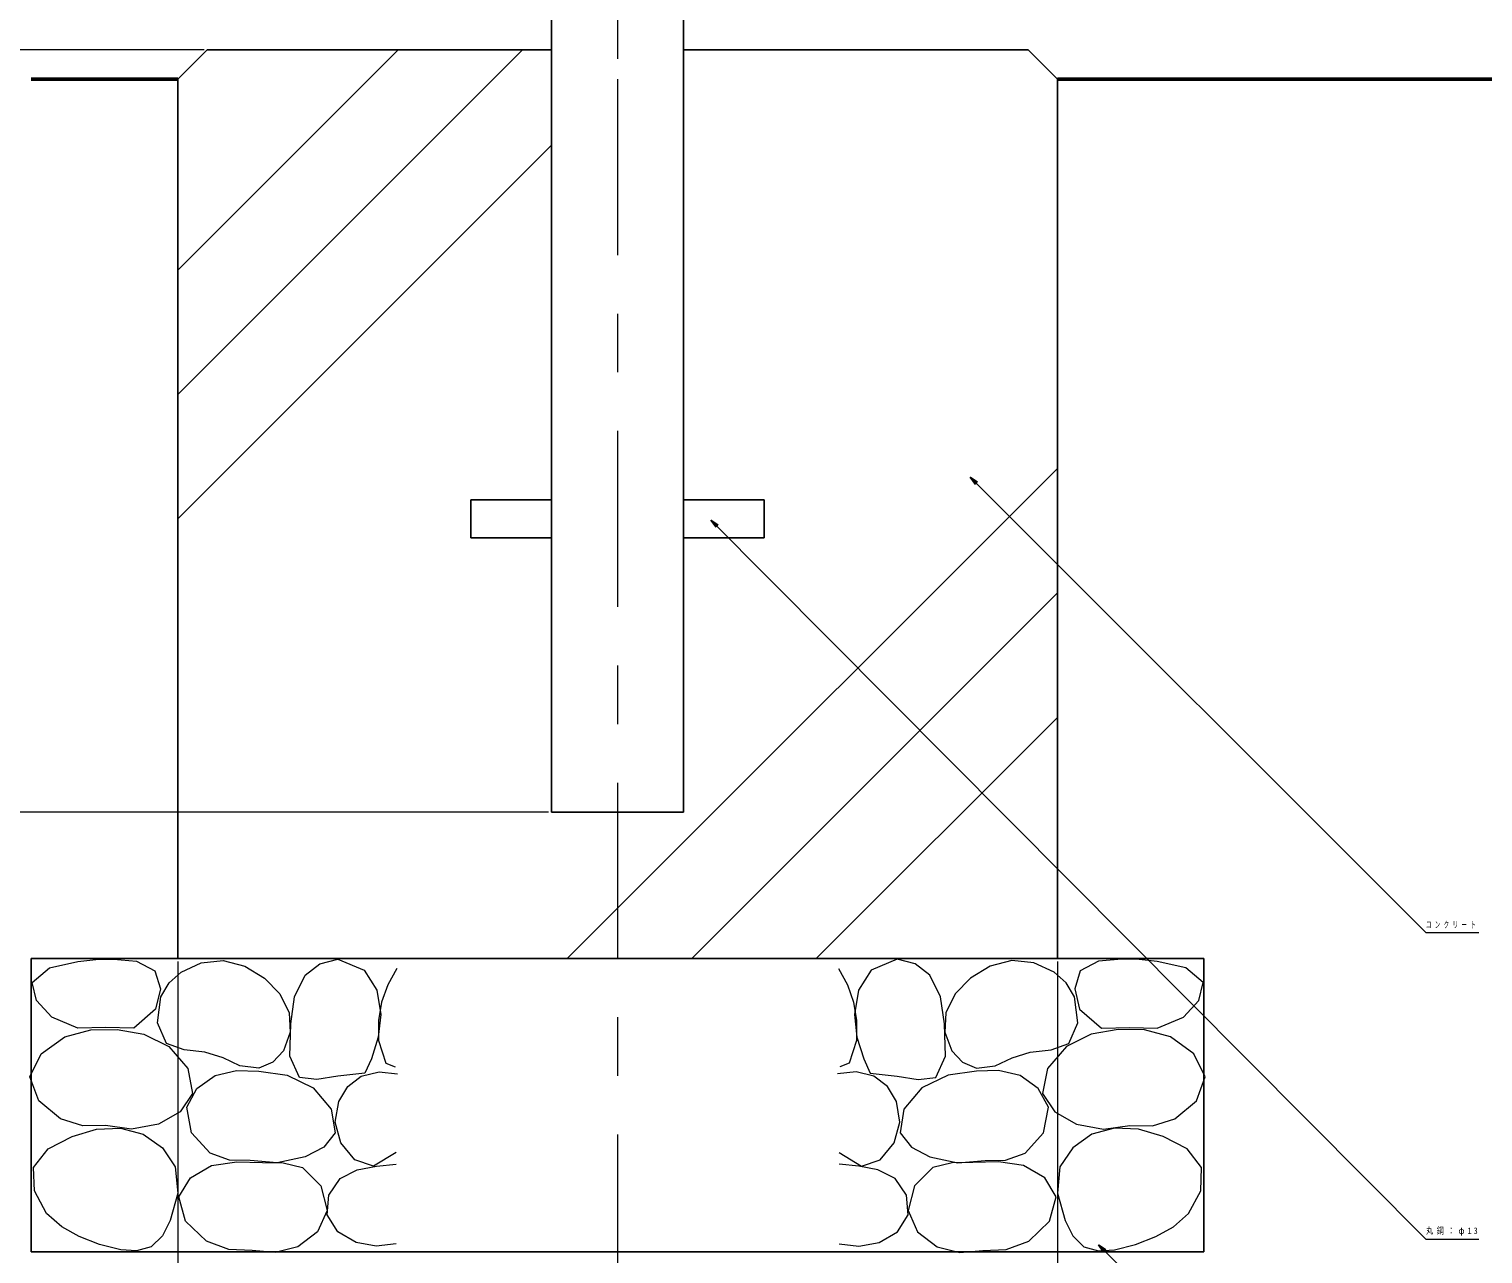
# Model space of a CAD drawing. Units: millimetres on the paper, scale 1:20. Extents: x -385 to 0, y 0 to 267.
# Drawn here: x -285.96 to -261.17, y 96.4 to 117.29 of the extents above; entities that cross this region are included whole.
import ezdxf

# ---------------------------------------------------------------- set-up
doc = ezdxf.new("R2010")
doc.units = ezdxf.units.MM
doc.linetypes.add('USER2', pattern=[6, 3, -1, 1, -1])
doc.layers.add('1_20', color=7, linetype='Continuous', lineweight=25)
doc.styles.add('ＭＳ ゴシック', font='')
doc.styles.get('ＭＳ ゴシック').set_extended_font_data('MS Gothic')

msp = doc.modelspace()

# ---------------------------------------------------------------- linework, layer by layer
at = {"layer": '1_20', "color": 4, "linetype": 'USER2', "lineweight": 13}
msp.add_line((-275.925, 131.788), (-275.925, 116.44), dxfattribs=at)
msp.add_line((-275.925, 131.788), (-275.925, 116.44), dxfattribs=at)
at = {"layer": '1_20', "color": 4}
for p, q in [((-277.05, 130.39), (-277.05, 116.94)), ((-274.8, 130.39), (-274.8, 116.94))]:
    msp.add_line(p, q, dxfattribs=at)
at = {"layer": '1_20', "lineweight": 13}
for p, q in [((-283.925, 116.94), (-296.925, 116.94)), ((-282.975, 116.94), (-295.975, 116.94)), ((-283.425, 113.183), (-279.667, 116.94)), ((-283.425, 111.061), (-277.546, 116.94)), ((-283.425, 108.94), (-277.05, 115.315)), ((-275.925, 102.298), (-268.425, 109.798)), ((-274.661, 101.44), (-268.425, 107.677)), ((-272.54, 101.44), (-268.425, 105.555)), ((-278.05, 103.94), (-296.925, 103.94)), ((-277.1, 103.94), (-295.975, 103.94)), ((-276.783, 101.44), (-275.925, 102.298)), ((-285.925, 101.44), (-279.675, 101.44)), ((-285.925, 101.44), (-285.925, 96.44)), ((-265.925, 101.44), (-272.175, 101.44)), ((-265.925, 101.44), (-265.925, 96.44)), ((-283.425, 101.39), (-283.425, 76.39)), ((-268.425, 101.39), (-268.425, 76.39)), ((-283.425, 100.44), (-283.425, 75.44)), ((-268.425, 100.44), (-268.425, 75.44)), ((-285.925, 96.44), (-279.675, 96.44)), ((-265.925, 96.44), (-272.175, 96.44))]:
    msp.add_line(p, q, dxfattribs=at)
at = {"layer": '1_20'}
for p, q in [((-282.925, 116.94), (-283.425, 116.44)), ((-282.925, 116.94), (-277.05, 116.94)), ((-277.05, 103.94), (-277.05, 116.94)), ((-274.8, 103.94), (-274.8, 116.94)), ((-274.8, 116.94), (-268.925, 116.94)), ((-268.925, 116.94), (-268.425, 116.44)), ((-283.425, 101.44), (-283.425, 116.44)), ((-268.425, 101.44), (-268.425, 116.44)), ((-269.821, 109.529), (-269.91, 109.653)), ((-269.91, 109.653), (-269.786, 109.565)), ((-269.91, 109.653), (-269.804, 109.547)), ((-278.425, 108.615), (-278.425, 109.265)), ((-278.425, 109.265), (-277.05, 109.265)), ((-274.8, 109.265), (-273.425, 109.265)), ((-273.425, 108.615), (-273.425, 109.265)), ((-274.246, 108.796), (-274.334, 108.92)), ((-274.334, 108.92), (-274.21, 108.832)), ((-274.334, 108.92), (-274.228, 108.814)), ((-278.425, 108.615), (-277.05, 108.615)), ((-274.8, 108.615), (-273.425, 108.615)), ((-274.8, 103.94), (-277.05, 103.94)), ((-285.925, 96.44), (-285.925, 101.44)), ((-285.925, 101.44), (-265.925, 101.44)), ((-265.925, 96.44), (-265.925, 101.44)), ((-267.637, 96.435), (-267.725, 96.559)), ((-267.725, 96.559), (-267.601, 96.471)), ((-267.725, 96.559), (-267.619, 96.453)), ((-285.925, 96.44), (-265.925, 96.44))]:
    msp.add_line(p, q, dxfattribs=at)
at = {"layer": '1_20', "lineweight": 50}
for p, q in [((-285.925, 116.44), (-283.425, 116.44)), ((-268.425, 116.44), (-228.425, 116.44))]:
    msp.add_line(p, q, dxfattribs=at)
at = {"layer": '1_20', "linetype": 'USER2', "lineweight": 13}
msp.add_line((-275.925, 116.44), (-275.925, 94.692), dxfattribs=at)
at = {"layer": '1_20', "lineweight": 13}
for points in [[(-269.91, 109.653), (-262.14, 101.883), (-261.24, 101.883)], [(-274.334, 108.92), (-262.14, 96.652), (-261.24, 96.652)], [(-279.69, 101.269), (-279.844, 100.993), (-279.95, 100.699), (-279.999, 100.382), (-280, 100.042), (-279.876, 99.658), (-279.715, 99.596)], [(-272.16, 101.269), (-272.005, 100.993), (-271.9, 100.699), (-271.85, 100.382), (-271.85, 100.042), (-271.974, 99.658), (-272.135, 99.596)], [(-279.702, 98.134), (-280.086, 97.899), (-280.403, 98.006), (-280.644, 98.295), (-280.741, 98.65), (-280.681, 99.002), (-280.527, 99.256), (-280.297, 99.435), (-279.992, 99.507), (-279.677, 99.472)], [(-272.147, 98.134), (-271.763, 97.899), (-271.447, 98.006), (-271.206, 98.295), (-271.109, 98.65), (-271.169, 99.002), (-271.322, 99.256), (-271.553, 99.435), (-271.857, 99.507), (-272.172, 99.472)], [(-279.702, 96.573), (-280.041, 96.534), (-280.384, 96.598), (-280.697, 96.782), (-280.879, 97.069), (-280.85, 97.403), (-280.656, 97.688), (-280.366, 97.836), (-280.037, 97.899), (-279.702, 97.936)], [(-272.147, 96.573), (-271.809, 96.534), (-271.466, 96.598), (-271.153, 96.782), (-270.97, 97.069), (-271, 97.403), (-271.193, 97.688), (-271.484, 97.836), (-271.813, 97.899), (-272.147, 97.936)], [(-267.725, 96.559), (-262.14, 91.011), (-261.84, 91.011)]]:
    msp.add_lwpolyline(points, dxfattribs=at)
for points in [[(-284.658, 100.265), (-285.127, 100.254), (-285.575, 100.439), (-285.836, 100.728), (-285.909, 101.034), (-285.615, 101.281), (-285.129, 101.393), (-284.821, 101.424), (-284.522, 101.43), (-284.126, 101.396), (-283.815, 101.232), (-283.722, 100.923), (-283.803, 100.575), (-284.175, 100.253)], [(-282.366, 99.609), (-282.653, 99.746), (-282.961, 99.844), (-283.318, 99.886), (-283.617, 99.993), (-283.773, 100.346), (-283.716, 100.786), (-283.574, 101.027), (-283.369, 101.207), (-283.025, 101.365), (-282.651, 101.405), (-282.28, 101.312), (-281.945, 101.108), (-281.683, 100.841), (-281.523, 100.513), (-281.507, 100.183), (-281.623, 99.869), (-281.806, 99.674), (-282.044, 99.572)], [(-280.235, 99.485), (-280.693, 99.435), (-281.052, 99.379), (-281.35, 99.411), (-281.516, 99.777), (-281.499, 100.327), (-281.433, 100.789), (-281.251, 101.157), (-281.001, 101.351), (-280.693, 101.43), (-280.247, 101.244), (-280.031, 100.9), (-279.962, 100.488), (-280.006, 100.101), (-280.123, 99.733)], [(-271.615, 99.485), (-271.156, 99.435), (-270.797, 99.379), (-270.5, 99.411), (-270.333, 99.777), (-270.351, 100.327), (-270.416, 100.789), (-270.599, 101.157), (-270.849, 101.351), (-271.156, 101.43), (-271.602, 101.244), (-271.819, 100.9), (-271.887, 100.488), (-271.843, 100.101), (-271.726, 99.733)], [(-269.484, 99.609), (-269.197, 99.746), (-268.889, 99.844), (-268.532, 99.886), (-268.232, 99.993), (-268.076, 100.346), (-268.133, 100.786), (-268.275, 101.027), (-268.48, 101.207), (-268.824, 101.365), (-269.199, 101.405), (-269.57, 101.312), (-269.905, 101.108), (-270.167, 100.841), (-270.326, 100.513), (-270.342, 100.183), (-270.227, 99.869), (-270.044, 99.674), (-269.806, 99.572)], [(-267.192, 100.265), (-266.723, 100.254), (-266.275, 100.439), (-266.014, 100.728), (-265.94, 101.034), (-266.235, 101.281), (-266.721, 101.393), (-267.028, 101.424), (-267.328, 101.43), (-267.723, 101.396), (-268.034, 101.232), (-268.128, 100.923), (-268.046, 100.575), (-267.675, 100.253)], [(-284.658, 98.593), (-285.046, 98.586), (-285.426, 98.704), (-285.796, 99.016), (-285.946, 99.423), (-285.755, 99.818), (-285.352, 100.104), (-284.908, 100.226), (-284.46, 100.228), (-284.003, 100.153), (-283.58, 99.943), (-283.255, 99.568), (-283.171, 99.138), (-283.384, 98.826), (-283.754, 98.618), (-284.212, 98.532)], [(-267.192, 98.593), (-266.803, 98.586), (-266.423, 98.704), (-266.053, 99.016), (-265.903, 99.423), (-266.095, 99.818), (-266.498, 100.104), (-266.941, 100.226), (-267.39, 100.228), (-267.846, 100.153), (-268.269, 99.943), (-268.594, 99.568), (-268.678, 99.138), (-268.466, 98.826), (-268.096, 98.618), (-267.638, 98.532)], [(-282.192, 97.998), (-282.543, 98.002), (-282.874, 98.122), (-283.188, 98.466), (-283.27, 98.903), (-283.099, 99.227), (-282.787, 99.448), (-282.422, 99.53), (-282.044, 99.522), (-281.56, 99.453), (-281.115, 99.237), (-280.808, 98.873), (-280.743, 98.469), (-280.936, 98.226), (-281.251, 98.06), (-281.727, 97.956)], [(-269.657, 97.998), (-269.307, 98.002), (-268.976, 98.122), (-268.661, 98.466), (-268.579, 98.903), (-268.751, 99.227), (-269.062, 99.448), (-269.428, 99.53), (-269.806, 99.522), (-270.29, 99.453), (-270.735, 99.237), (-271.041, 98.873), (-271.107, 98.469), (-270.914, 98.226), (-270.599, 98.06), (-270.122, 97.956)], [(-284.398, 96.474), (-284.758, 96.561), (-285.104, 96.697), (-285.404, 96.862), (-285.661, 97.094), (-285.869, 97.476), (-285.884, 97.874), (-285.636, 98.193), (-285.228, 98.407), (-284.81, 98.528), (-284.401, 98.549), (-284.014, 98.444), (-283.686, 98.213), (-283.469, 97.887), (-283.426, 97.437), (-283.555, 96.97), (-283.686, 96.711), (-283.877, 96.524), (-284.129, 96.454)], [(-267.452, 96.474), (-267.092, 96.561), (-266.746, 96.697), (-266.446, 96.862), (-266.188, 97.094), (-265.981, 97.476), (-265.965, 97.874), (-266.214, 98.193), (-266.622, 98.407), (-267.04, 98.528), (-267.449, 98.549), (-267.836, 98.444), (-268.164, 98.213), (-268.381, 97.887), (-268.424, 97.437), (-268.294, 96.97), (-268.164, 96.711), (-267.972, 96.524), (-267.721, 96.454)], [(-282.155, 96.461), (-282.553, 96.477), (-282.936, 96.622), (-283.292, 96.961), (-283.407, 97.378), (-283.208, 97.7), (-282.849, 97.911), (-282.418, 97.976), (-281.982, 97.961), (-281.63, 97.955), (-281.3, 97.874), (-280.986, 97.566), (-280.879, 97.143), (-281.042, 96.778), (-281.375, 96.523), (-281.763, 96.427)], [(-269.694, 96.461), (-269.297, 96.477), (-268.914, 96.622), (-268.557, 96.961), (-268.443, 97.378), (-268.641, 97.7), (-269, 97.911), (-269.431, 97.976), (-269.868, 97.961), (-270.219, 97.955), (-270.549, 97.874), (-270.864, 97.566), (-270.97, 97.143), (-270.808, 96.778), (-270.475, 96.523), (-270.087, 96.427)]]:
    msp.add_lwpolyline(points, close=True, dxfattribs=at)

# ---------------------------------------------------------------- texts
at = {"layer": '1_20', "char_height": 0.11, "attachment_point": 4, "style": 'ＭＳ ゴシック'}
for s, insert in [('\\T1.64;\\W0.6;コンクリート', (-262.14, 102.015)), ('\\T1.5;\\W0.8;丸鋼：φ13', (-262.14, 96.784))]:
    msp.add_mtext(s, dxfattribs=dict(at, insert=insert))

doc.saveas('drawing.dxf')
